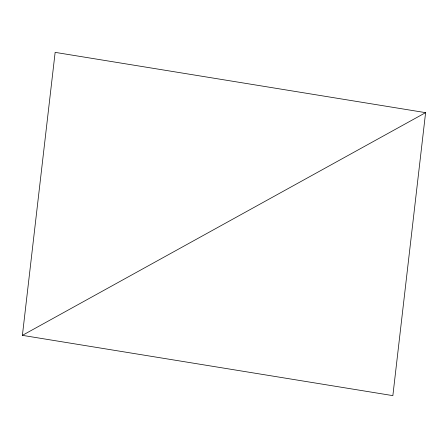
<?xml version="1.0" encoding="UTF-8"?>
<svg xmlns="http://www.w3.org/2000/svg" width="448" height="448" viewBox="0 0 448 448"><rect width="100%" height="100%" fill="white"/><g stroke="black" fill="none" stroke-linecap="round" stroke-linejoin="round"><path stroke-width="0.67" d="M22.4 335.35L55.143 52.366L425.6 112.65L392.857 395.634L22.4 335.35L425.6 112.65"/></g></svg>
